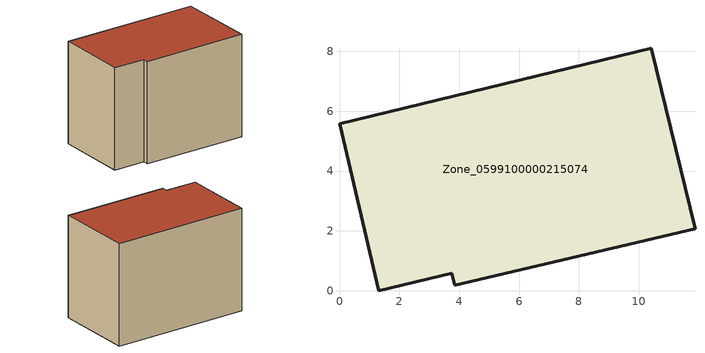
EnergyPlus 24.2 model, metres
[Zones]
Zone_0599100000215074
 floor ground (C_G): 0,5.58 10.42,8.11 11.88,2.08 3.85,0.18 3.75,0.59 1.3,0 z0
 wall outside (C_F): 10.42,8.11 0,5.58 1.3,0 3.75,0.59 3.85,0.18 11.88,2.08 10.42,8.11 z0:7.93
 roof outside (C_R): 11.88,2.08 10.42,8.11 0,5.58 1.3,0 3.75,0.59 3.85,0.18 z7.93
[BUILDING]
Pand.0599100000215074: North Axis=0; Terrain=City; Loads Convergence Tolerance Value=0.04; Temperature Convergence Tolerance Value=0.4; Solar Distribution=FullExterior; Maximum Number of Warmup Days=25; Minimum Number of Warmup Days=1
[Site:Location]
Rotterdam.The.Hague.AP_ZH_NLD Design_Conditions: Latitude=51.96; Longitude=4.45; Time Zone=1; Elevation=-4.5
[SITE:GROUNDTEMPERATURE:BUILDINGSURFACE]
18, 18, 18, 18, 18, 18, 18, 18, 18, 18, 18, 18
[MATERIAL] Thermal Absorptance=0.9; Solar Absorptance=0.7; Visible Absorptance=0.7
Name | Roughness | Thickness | Conductivity | Density | Specific Heat
G.TI.1965-1974 | MediumSmooth | 0.15 | 0.882353 | 540 | 1210
F.TI.1965-1974 | Rough | 0.3 | 0.697674 | 1920 | 840
R.TI.1965-1974 | MediumRough | 0.2 | 0.232558 | 1500 | 1000
[CONSTRUCTION]
C_G: G.TI.1965-1974
C_F: F.TI.1965-1974
C_R: R.TI.1965-1974
[ZONE]
Zone_0599100000215074: Type=1; Multiplier=1; Ceiling Height=Autocalculate; Volume=Autocalculate; Floor Area=autocalculate; Part of Total Floor Area=Yes
[ZONEINFILTRATION:DESIGNFLOWRATE]
Infil_Zone_0599100000215074: Zone or ZoneList or Space or SpaceList=Zone_0599100000215074; Schedule=AlwaysOn; Design Flow Rate Calculation Method=Flow/Area; Flow Rate per Floor Area=0.003; Constant Term Coefficient=1; Temperature Term Coefficient=0; Velocity Term Coefficient=0; Velocity Squared Term Coefficient=0
[HVACTEMPLATE:ZONE:IDEALLOADSAIRSYSTEM]
Zone_0599100000215074: Maximum Heating Supply Air Temperature=50; Minimum Cooling Supply Air Temperature=13; Maximum Heating Supply Air Humidity Ratio=0.0156; Minimum Cooling Supply Air Humidity Ratio=0.0077; Heating Limit=NoLimit; Cooling Limit=NoLimit; Dehumidification Control Type=ConstantSensibleHeatRatio; Cooling Sensible Heat Ratio=0.7; Dehumidification Setpoint=60; Humidification Control Type=None; Humidification Setpoint=30; Outdoor Air Method=None; Outdoor Air Flow Rate per Person=0.00944; Outdoor Air Flow Rate per Zone Floor Area=0; Outdoor Air Flow Rate per Zone=0; Demand Controlled Ventilation Type=None; Outdoor Air Economizer Type=NoEconomizer; Heat Recovery Type=None; Sensible Heat Recovery Effectiveness=0.7; Latent Heat Recovery Effectiveness=0.65
[ZONECONTROL:THERMOSTAT]
ThermostatControl_Zone_0599100000215074: Zone or ZoneList=Zone_0599100000215074; Control Type Schedule=DualSetpointControlType; Control 1=Thermostat_Zone_0599100000215074; Temperature Difference Between Cutout And Setpoint=0
[THERMOSTATSETPOINT:DUALSETPOINT]
Thermostat_Zone_0599100000215074: Heating Setpoint Temperature Schedule=HeatingSetpoint_Zone_0599100000215074; Cooling Setpoint Temperature Schedule=CoolingSetpoint_Zone_0599100000215074
[SCHEDULE:COMPACT]
HeatingSetpoint_Zone_0599100000215074: Through: 12/31, For: AllDays, Until: 24:00, 21
CoolingSetpoint_Zone_0599100000215074: Through: 12/31, For: AllDays, Until: 24:00, 24
DualSetpointControlType: Through: 12/31, For: AllDays, Until: 24:00, 4
AlwaysOn: Through: 12/31, For: AllDays, Until: 24:00, 1
